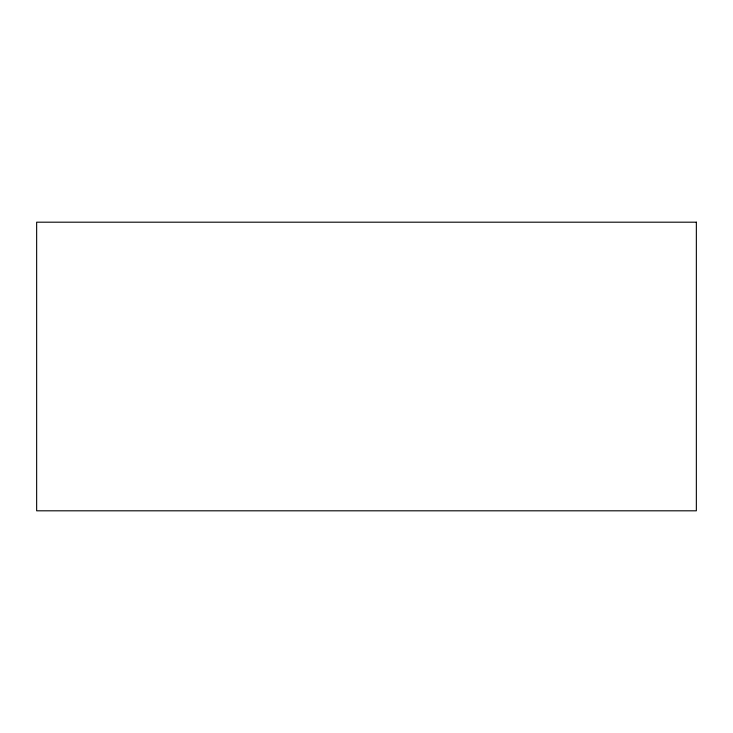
<?xml version="1.0" encoding="UTF-8"?>
<svg xmlns="http://www.w3.org/2000/svg" width="733" height="733" viewBox="0 0 733 733"><rect width="100%" height="100%" fill="white"/><g stroke="black" fill="none" stroke-linecap="round" stroke-linejoin="round"><path stroke-width="1.1" d="M696.35 222.191L36.65 222.191L36.65 510.809L696.35 510.809L696.35 222.191"/></g></svg>
